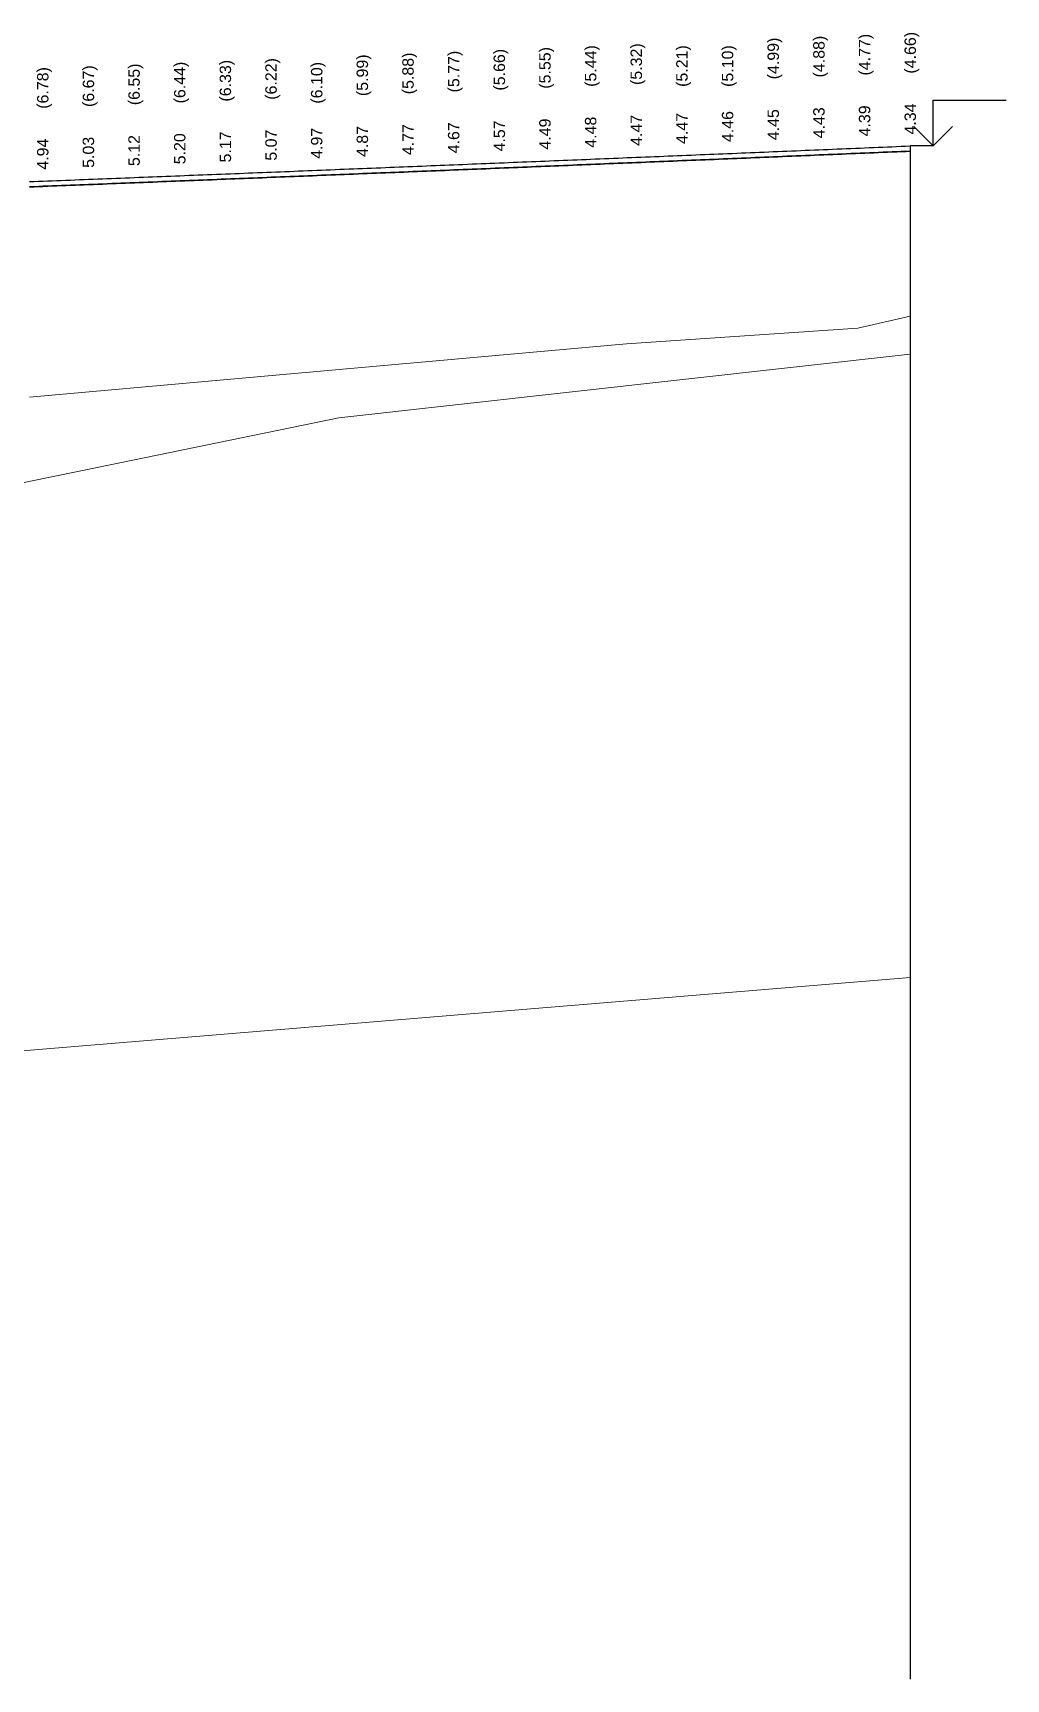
# Model space of a CAD drawing. Header units: millimetres. Extents: x 6546658 to 12951752, y -1354198 to 1102852.
# Drawn here: x 6979193 to 7000509, y -8356 to 27684 of the extents above; entities that cross this region are included whole.
import ezdxf
from ezdxf.enums import TextEntityAlignment as Align

# ---------------------------------------------------------------- set-up
doc = ezdxf.new("R2018")
doc.units = ezdxf.units.MM
doc.layers.get('Defpoints').update_dxf_attribs({"color": 254, "lineweight": 0})
for name, color, linetype, lineweight in [('1-Примечания', 4, 'Continuous', 25), ('1-Размеры', 1, 'Continuous', 25), ('1-Текст_3', 250, 'Continuous', 25), ('1-Штриховка', 8, 'Continuous', 9), ('ИС_Основная', 7, 'Continuous', 35)]:
    doc.layers.add(name, color=color, linetype=linetype, lineweight=lineweight)
for name, color, linetype in [('Красный профиль', 1, 'Continuous'), ('Рабочие отметки', 7, 'Continuous'), ('Рабочие отметки доп.', 7, 'Continuous')]:
    doc.layers.add(name, color=color, linetype=linetype)
doc.styles.get("Standard").update_dxf_attribs({"font": 'arial.ttf'})

# ---------------------------------------------------------------- blocks, each defined once
blk = doc.blocks.new('*U246')
at = {"layer": '1-Примечания', "linetype": 'Continuous'}
blk.add_line((0, 0), (-2.5, 0), dxfattribs=at)
for points in [[(0, 0), (0, 5), (8, 5)], [(2.12, 2.12), (0, 0), (-2.12, 2.12)]]:
    blk.add_lwpolyline(points, dxfattribs=at)
at = {"layer": '1-Текст_3', "lineweight": 30, "oblique": 15, "width": 0.8, "flags": 104}
blk.add_attdef('ВЫСОТА', text='', height=3, dxfattribs=at).set_placement((-12.76, 10.17), align=Align.MIDDLE_CENTER)
at = {"layer": '1-Текст_3', "lineweight": 30, "width": 0.8, "flags": 104}
blk.add_attdef('ПРИМЕЧАНИЕ', text='', height=3, dxfattribs=at).set_placement((4, 4.25), align=Align.TOP_CENTER)
blk = doc.blocks.new('кун')
at = {"linetype": 'Continuous'}
for p, q in [((93789, 12329), (98856, 12670)), ((98856, 12670), (100000, 12931)), ((80707, 11159), (93789, 12329)), ((87482, 10708), (100000, 12104)), ((65721, 6245), (87482, 10708))]:
    blk.add_line(p, q, dxfattribs=at)
at = {"layer": 'Defpoints', "color": 1, "linetype": 'Continuous'}
blk.add_line((65919, -4363), (100000, -1546), dxfattribs=at)
at = {"layer": 'Красный профиль', "linetype": 'Continuous'}
blk.add_line((100000, 12931), (100000, -1546), dxfattribs=at)

msp = doc.modelspace()

# ---------------------------------------------------------------- linework, layer by layer
at = {"layer": 'ИС_Основная', "flags": 128}
msp.add_lwpolyline([(6979119.8, 24313.6), (6979219.8, 24317.5), (6979319.7, 24321.4), (6979413.1, 24325), (6979419.7, 24325.3), (6979519.7, 24329.2), (6979619.6, 24333.1), (6979719.6, 24337), (6979819.6, 24341), (6979919.5, 24344.9), (6980019.5, 24348.8), (6980119.5, 24352.7), (6980219.4, 24356.6), (6980319.4, 24360.6), (6980413.1, 24364.2), (6980419.4, 24364.5), (6980519.3, 24368.4), (6980619.3, 24372.3), (6980719.3, 24376.3), (6980819.2, 24380.2), (6980919.2, 24384.1), (6981019.2, 24388.1), (6981119.1, 24392), (6981219.1, 24395.9), (6981319.1, 24399.9), (6981413.1, 24403.6), (6981419, 24403.8), (6981519, 24407.8), (6981619, 24411.7), (6981718.9, 24415.7), (6981818.9, 24419.6), (6981918.9, 24423.5), (6982018.8, 24427.5), (6982118.8, 24431.4), (6982218.8, 24435.4), (6982318.7, 24439.4), (6982413.2, 24443.1), (6982418.7, 24443.3), (6982518.7, 24447.3), (6982618.6, 24451.2), (6982718.6, 24455.2), (6982818.6, 24459.1), (6982918.5, 24463.1), (6983018.5, 24467.1), (6983118.5, 24471), (6983218.4, 24475), (6983318.4, 24479), (6983413.2, 24482.7), (6983418.4, 24482.9), (6983518.3, 24486.9), (6983618.3, 24490.9), (6983718.3, 24494.9), (6983818.2, 24498.8), (6983918.2, 24502.8), (6984018.2, 24506.8), (6984118.1, 24510.8), (6984218.1, 24514.8), (6984318.1, 24518.7), (6984413.2, 24522.5), (6984418, 24522.7), (6984518, 24526.7), (6984618, 24530.7), (6984717.9, 24534.7), (6984817.9, 24538.7), (6984917.9, 24542.7), (6985017.9, 24546.7), (6985117.8, 24550.7), (6985217.8, 24554.7), (6985317.8, 24558.7), (6985413.2, 24562.5), (6985417.7, 24562.7), (6985517.7, 24566.7), (6985617.7, 24570.7), (6985717.6, 24574.7), (6985817.6, 24578.7), (6985917.6, 24582.7), (6986017.5, 24586.7), (6986117.5, 24590.7), (6986217.5, 24594.7), (6986317.4, 24598.7), (6986413.2, 24602.6), (6986417.4, 24602.7), (6986517.4, 24606.7), (6986617.3, 24610.8), (6986717.3, 24614.8), (6986817.3, 24618.8), (6986917.2, 24622.8), (6987017.2, 24626.8), (6987117.2, 24630.9), (6987217.1, 24634.9), (6987317.1, 24638.9), (6987413.2, 24642.8), (6987417.1, 24642.9), (6987517, 24647), (6987617, 24651), (6987717, 24655), (6987816.9, 24659.1), (6987916.9, 24663.1), (6988016.9, 24667.1), (6988116.8, 24671.2), (6988216.8, 24675.2), (6988316.8, 24679.3), (6988413.3, 24683.2), (6988416.7, 24683.3), (6988516.7, 24687.4), (6988616.7, 24691.4), (6988716.6, 24695.5), (6988816.6, 24699.5), (6988916.6, 24703.6), (6989016.5, 24707.6), (6989116.5, 24711.7), (6989216.5, 24715.7), (6989316.4, 24719.8), (6989413.3, 24723.7), (6989416.4, 24723.8), (6989516.4, 24727.9), (6989616.3, 24732), (6989716.3, 24736), (6989816.3, 24740.1), (6989916.2, 24744.1), (6990016.2, 24748.2), (6990116.2, 24752.3), (6990216.1, 24756.3), (6990316.1, 24760.4), (6990413.3, 24764.4), (6990416.1, 24764.5), (6990516, 24768.6), (6990616, 24772.6), (6990716, 24776.7), (6990815.9, 24780.8), (6990915.9, 24784.9), (6991015.9, 24789), (6991115.8, 24793), (6991215.8, 24797.1), (6991315.8, 24801.2), (6991413.3, 24805.2), (6991415.7, 24805.3), (6991515.7, 24809.4), (6991615.7, 24813.5), (6991715.6, 24817.6), (6991815.6, 24821.7), (6991915.6, 24825.8), (6992015.5, 24829.9), (6992115.5, 24834), (6992215.5, 24838.1), (6992315.4, 24842.2), (6992413.3, 24846.2), (6992415.4, 24846.3), (6992515.4, 24850.4), (6992615.3, 24854.5), (6992715.3, 24858.6), (6992815.3, 24862.7), (6992915.2, 24866.8), (6993015.2, 24870.9), (6993115.2, 24875), (6993215.1, 24879.1), (6993315.1, 24883.2), (6993413.3, 24887.3), (6993415.1, 24887.4), (6993515, 24891.5), (6993615, 24895.6), (6993715, 24899.7), (6993814.9, 24903.8), (6993914.9, 24908), (6994014.9, 24912.1), (6994114.8, 24916.2), (6994214.8, 24920.4), (6994314.8, 24924.5), (6994413.4, 24928.6), (6994414.7, 24928.6), (6994514.7, 24932.8), (6994614.7, 24936.9), (6994714.6, 24941), (6994814.6, 24945.2), (6994914.6, 24949.3), (6995014.5, 24953.4), (6995114.5, 24957.6), (6995214.5, 24961.7), (6995314.5, 24965.9), (6995413.4, 24970), (6995414.4, 24970), (6995514.4, 24974.2), (6995614.4, 24978.3), (6995714.3, 24982.5), (6995814.3, 24986.6), (6995914.3, 24990.8), (6996014.2, 24994.9), (6996114.2, 24999.1), (6996214.2, 25003.2), (6996314.1, 25007.4), (6996413.4, 25011.5), (6996414.1, 25011.6), (6996514.1, 25015.7), (6996614, 25019.9), (6996714, 25024.1), (6996814, 25028.2), (6996913.9, 25032.4), (6997013.9, 25036.6), (6997113.9, 25040.7), (6997213.8, 25044.9), (6997313.8, 25049.1), (6997413.4, 25053.2), (6997413.8, 25053.3), (6997513.7, 25057.4), (6997613.7, 25061.6), (6997713.7, 25065.8), (6997813.6, 25070), (6997913.6, 25074.2), (6998013.6, 25078.3), (6998113.5, 25082.5), (6998213.5, 25086.7), (6998313.5, 25090.9), (6998413.4, 25095.1)], dxfattribs=at)
at = {"layer": 'Красный профиль', "linetype": 'Continuous'}
msp.add_line((6998408.6, 25210), (6998408.6, -8355.7), dxfattribs=at)
at = {"layer": 'Красный профиль', "linetype": 'Continuous', "flags": 128}
msp.add_lwpolyline([(6979115.3, 24428.5), (6979215.3, 24432.4), (6979315.2, 24436.3), (6979408.6, 24440), (6979415.2, 24440.2), (6979515.2, 24444.1), (6979615.1, 24448), (6979715.1, 24451.9), (6979815.1, 24455.9), (6979915, 24459.8), (6980015, 24463.7), (6980115, 24467.6), (6980214.9, 24471.5), (6980314.9, 24475.5), (6980408.6, 24479.2), (6980414.9, 24479.4), (6980514.8, 24483.3), (6980614.8, 24487.3), (6980714.8, 24491.2), (6980814.7, 24495.1), (6980914.7, 24499), (6981014.6, 24503), (6981114.6, 24506.9), (6981214.6, 24510.9), (6981314.5, 24514.8), (6981408.6, 24518.5), (6981414.5, 24518.7), (6981514.5, 24522.7), (6981614.4, 24526.6), (6981714.4, 24530.6), (6981814.4, 24534.5), (6981914.3, 24538.5), (6982014.3, 24542.4), (6982114.3, 24546.4), (6982214.2, 24550.3), (6982314.2, 24554.3), (6982408.6, 24558), (6982414.2, 24558.2), (6982514.1, 24562.2), (6982614.1, 24566.1), (6982714.1, 24570.1), (6982814, 24574.1), (6982914, 24578), (6983014, 24582), (6983113.9, 24585.9), (6983213.9, 24589.9), (6983313.9, 24593.9), (6983408.6, 24597.6), (6983413.8, 24597.9), (6983513.8, 24601.8), (6983613.7, 24605.8), (6983713.7, 24609.8), (6983813.7, 24613.7), (6983913.6, 24617.7), (6984013.6, 24621.7), (6984113.6, 24625.7), (6984213.5, 24629.7), (6984313.5, 24633.6), (6984408.6, 24637.4), (6984413.5, 24637.6), (6984513.4, 24641.6), (6984613.4, 24645.6), (6984713.4, 24649.6), (6984813.3, 24653.6), (6984913.3, 24657.6), (6985013.3, 24661.6), (6985113.2, 24665.6), (6985213.2, 24669.6), (6985313.2, 24673.6), (6985408.6, 24677.4), (6985413.1, 24677.6), (6985513.1, 24681.6), (6985613.1, 24685.6), (6985713, 24689.6), (6985813, 24693.6), (6985912.9, 24697.6), (6986012.9, 24701.6), (6986112.9, 24705.6), (6986212.8, 24709.6), (6986312.8, 24713.6), (6986408.6, 24717.5), (6986412.8, 24717.6), (6986512.7, 24721.6), (6986612.7, 24725.7), (6986712.7, 24729.7), (6986812.6, 24733.7), (6986912.6, 24737.7), (6987012.6, 24741.7), (6987112.5, 24745.8), (6987212.5, 24749.8), (6987312.5, 24753.8), (6987408.6, 24757.7), (6987412.4, 24757.9), (6987512.4, 24761.9), (6987612.4, 24765.9), (6987712.3, 24769.9), (6987812.3, 24774), (6987912.3, 24778), (6988012.2, 24782.1), (6988112.2, 24786.1), (6988212.1, 24790.1), (6988312.1, 24794.2), (6988408.6, 24798.1), (6988412.1, 24798.2), (6988512, 24802.3), (6988612, 24806.3), (6988712, 24810.4), (6988811.9, 24814.4), (6988911.9, 24818.5), (6989011.9, 24822.5), (6989111.8, 24826.6), (6989211.8, 24830.6), (6989311.8, 24834.7), (6989408.6, 24838.6), (6989411.7, 24838.7), (6989511.7, 24842.8), (6989611.7, 24846.9), (6989711.6, 24850.9), (6989811.6, 24855), (6989911.6, 24859), (6990011.5, 24863.1), (6990111.5, 24867.2), (6990211.5, 24871.3), (6990311.4, 24875.3), (6990408.6, 24879.3), (6990411.4, 24879.4), (6990511.4, 24883.5), (6990611.3, 24887.5), (6990711.3, 24891.6), (6990811.2, 24895.7), (6990911.2, 24899.8), (6991011.2, 24903.9), (6991111.1, 24907.9), (6991211.1, 24912), (6991311.1, 24916.1), (6991408.6, 24920.1), (6991411, 24920.2), (6991511, 24924.3), (6991611, 24928.4), (6991710.9, 24932.5), (6991810.9, 24936.6), (6991910.9, 24940.7), (6992010.8, 24944.8), (6992110.8, 24948.9), (6992210.8, 24953), (6992310.7, 24957.1), (6992408.6, 24961.1), (6992410.7, 24961.2), (6992510.7, 24965.3), (6992610.6, 24969.4), (6992710.6, 24973.5), (6992810.6, 24977.6), (6992910.5, 24981.7), (6993010.5, 24985.8), (6993110.4, 24989.9), (6993210.4, 24994), (6993310.4, 24998.2), (6993408.6, 25002.2), (6993410.3, 25002.3), (6993510.3, 25006.4), (6993610.3, 25010.5), (6993710.2, 25014.6), (6993810.2, 25018.8), (6993910.2, 25022.9), (6994010.1, 25027), (6994110.1, 25031.1), (6994210.1, 25035.3), (6994310, 25039.4), (6994408.6, 25043.5), (6994410, 25043.5), (6994510, 25047.7), (6994609.9, 25051.8), (6994709.9, 25055.9), (6994809.9, 25060.1), (6994909.8, 25064.2), (6995009.8, 25068.3), (6995109.8, 25072.5), (6995209.7, 25076.6), (6995309.7, 25080.8), (6995408.6, 25084.9), (6995409.7, 25084.9), (6995509.6, 25089.1), (6995609.6, 25093.2), (6995709.5, 25097.4), (6995809.5, 25101.5), (6995909.5, 25105.7), (6996009.4, 25109.8), (6996109.4, 25114), (6996209.4, 25118.1), (6996309.3, 25122.3), (6996408.6, 25126.4), (6996409.3, 25126.5), (6996509.3, 25130.6), (6996609.2, 25134.8), (6996709.2, 25139), (6996809.2, 25143.1), (6996909.1, 25147.3), (6997009.1, 25151.5), (6997109.1, 25155.6), (6997209, 25159.8), (6997309, 25164), (6997408.6, 25168.1), (6997409, 25168.2), (6997508.9, 25172.3), (6997608.9, 25176.5), (6997708.9, 25180.7), (6997808.8, 25184.9), (6997908.8, 25189.1), (6998008.7, 25193.2), (6998108.7, 25197.4), (6998208.7, 25201.6), (6998308.6, 25205.8), (6998408.6, 25210)], dxfattribs=at)

# ---------------------------------------------------------------- block references
at = {"layer": '1-Размеры', "transparency": 33554687}
ref = msp.add_blockref('*U246', (6998908.6, 25210), dxfattribs=dict(at, xscale=200, yscale=200, zscale=200, rotation=0.0002819284350356194))
lines = msp.add_mtext('\\W0.8000;25.21', dxfattribs={"layer": '1-Текст_3', "insert": (6996357.4, 27243.5), "char_height": 2.5, "attachment_point": 1, "rotation": 0.00028, "bg_fill": 3, "box_fill_scale": 1, "bg_fill_color": 256, "bg_fill_transparency": 0})
ref.add_attrib('ВЫСОТА', '', (6996357.4, 27243.5)).embed_mtext(lines)
lines = msp.add_mtext('\\W0.8000;', dxfattribs={"layer": '1-Текст_3', "insert": (6999708.6, 26060), "char_height": 2.5, "attachment_point": 1, "rotation": 0.00028, "bg_fill": 3, "box_fill_scale": 1, "bg_fill_color": 256, "bg_fill_transparency": 0})
ref.add_attrib('ПРИМЕЧАНИЕ', '', (6999708.6, 26060)).embed_mtext(lines)

# ---------------------------------------------------------------- texts
at = {"layer": 'Рабочие отметки', "linetype": 'Continuous'}
for s, p in [('4.46', (6994408.6, 25293.5)), ('4.45', (6995408.6, 25334.9)), ('4.43', (6996408.6, 25376.4)), ('4.39', (6997408.6, 25418.1)), ('4.34', (6998408.6, 25460)), ('4.97', (6985408.6, 24927.4)), ('4.87', (6986408.6, 24967.5)), ('4.77', (6987408.6, 25007.7)), ('4.67', (6988408.6, 25048.1)), ('4.57', (6989408.6, 25088.6)), ('4.49', (6990408.6, 25129.3)), ('4.48', (6991408.6, 25170.1)), ('4.47', (6992408.6, 25211.1)), ('4.47', (6993408.6, 25252.2)), ('4.94', (6979408.6, 24690)), ('5.03', (6980408.6, 24729.2)), ('5.12', (6981408.6, 24768.5)), ('5.20', (6982408.6, 24808)), ('5.17', (6983408.6, 24847.6)), ('5.07', (6984408.6, 24887.4))]:
    msp.add_text(s, height=250, rotation=90, dxfattribs=at).set_placement(p, align=Align.MIDDLE_LEFT)
at = {"layer": 'Рабочие отметки доп.', "linetype": 'Continuous'}
for s, p in [('(5.44)', (6991408.6, 26503.4)), ('(5.32)', (6992408.6, 26544.4)), ('(5.21)', (6993408.6, 26502.2)), ('(5.10)', (6994408.6, 26501.8)), ('(4.99)', (6995408.6, 26668.2)), ('(4.88)', (6996408.6, 26709.8)), ('(4.77)', (6997408.6, 26751.5)), ('(4.66)', (6998408.6, 26793.3)), ('(6.44)', (6982408.6, 26141.3)), ('(6.33)', (6983408.6, 26181)), ('(6.22)', (6984408.6, 26220.8)), ('(5.99)', (6986408.6, 26300.8)), ('(5.88)', (6987408.6, 26341)), ('(5.77)', (6988408.6, 26381.4)), ('(5.66)', (6989408.6, 26421.9)), ('(5.55)', (6990408.6, 26462.6)), ('(6.78)', (6979408.6, 26023.3)), ('(6.67)', (6980408.6, 26062.5)), ('(6.55)', (6981408.6, 26101.8)), ('(6.10)', (6985408.6, 26135.7))]:
    msp.add_text(s, height=250, rotation=90, dxfattribs=at).set_placement(p, align=Align.MIDDLE_LEFT)

# ---------------------------------------------------------------- next in the draw order: block references
at = {"layer": '1-Штриховка'}
msp.add_blockref('кун', (6898408.6, 8550), dxfattribs=at)

doc.saveas('drawing.dxf')
